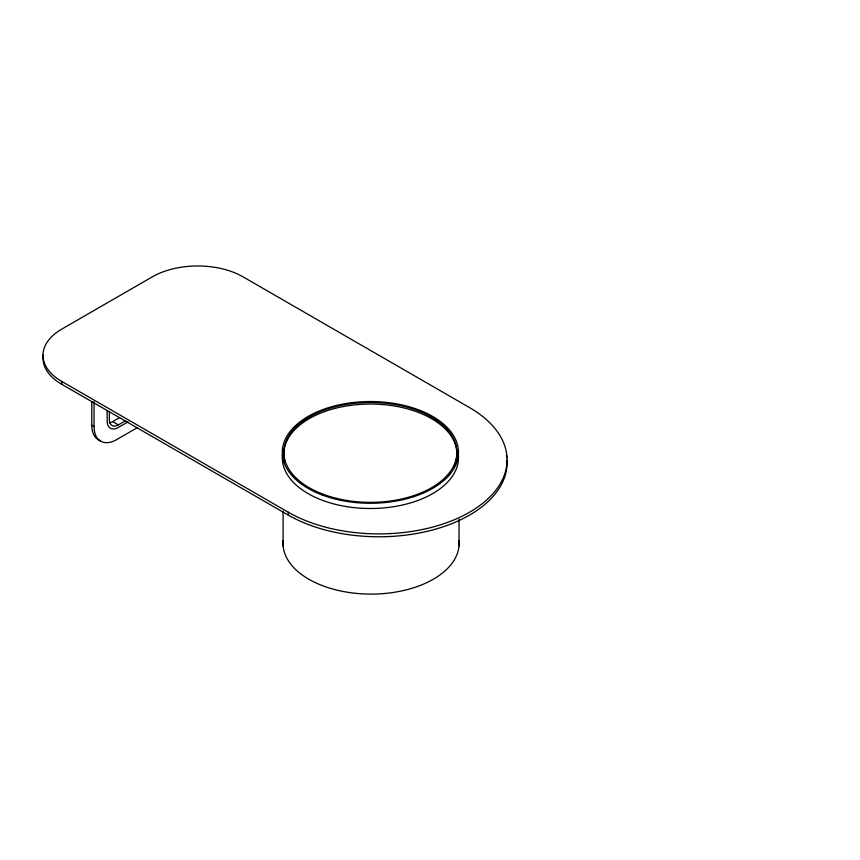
<?xml version="1.0" encoding="UTF-8"?>
<svg xmlns="http://www.w3.org/2000/svg" width="860" height="860" viewBox="0 0 860 860"><rect width="100%" height="100%" fill="white"/><g stroke="black" fill="none" stroke-linecap="round" stroke-linejoin="round"><path stroke-width="1.29" d="M109.274 422.798A12.814 7.396 -60 0 0 112.735 421.594L119.637 417.616M112.735 421.594L118.4 424.862L125.291 420.884M128.011 421.927L116.928 428.194A15.985 9.223 -60 0 1 107.199 422.572L107.07 411.188M137.385 427.635L116.702 439.578A32.035 18.501 -60 0 1 94.052 426.495L91.783 425.195L91.783 401.652M61.77 381.442L288.304 512.227A128.151 73.981 0 0 0 469.538 512.227A128.151 73.981 0 0 0 469.538 407.597L242.993 276.812A64.07 36.991 0 0 0 152.381 276.812L61.77 329.122A64.07 36.991 0 0 0 61.77 381.442L61.77 384.312L288.304 515.108A128.151 73.981 0 0 0 430.021 530.641A128.151 73.981 0 0 0 506.991 460.207M459.046 519.268L459.046 545.896M288.304 512.227L288.304 515.108M283.09 511.281L283.09 545.896M109.338 411.789L109.338 419.637A12.814 7.396 -60 0 0 118.4 424.862M94.052 401.652L94.052 426.495M506.368 455.058A128.151 73.981 0 0 1 506.755 457.627M61.77 384.312A64.07 36.991 0 0 1 43.312 354.535M458.09 452.854A88.107 50.869 0 0 1 372.229 508.496A88.107 50.869 0 0 1 282.402 454.983M284.004 456.596A86.505 49.944 0 0 1 374.906 404.103A86.505 49.944 0 0 1 455.821 461.788M455.52 462.82A86.505 49.944 0 0 1 453.94 466.905M450.468 472.849A86.505 49.944 0 0 1 449.027 474.774M284.95 461.788A86.505 49.944 0 0 1 284.144 457.896M100.642 440.825A32.035 18.501 -60 0 1 91.783 425.195M459.046 540.564A88.107 50.869 0 0 1 371.068 594.099A88.107 50.869 0 0 1 283.09 540.564M322.403 495.07A88.107 50.869 0 0 0 458.369 455.069A88.107 50.869 0 0 0 330.38 407.092A88.107 50.869 0 0 0 322.403 495.07M323.274 494.296A86.505 49.944 0 0 0 456.767 455.026A86.505 49.944 0 0 0 331.111 407.909A86.505 49.944 0 0 0 323.274 494.296"/></g></svg>
